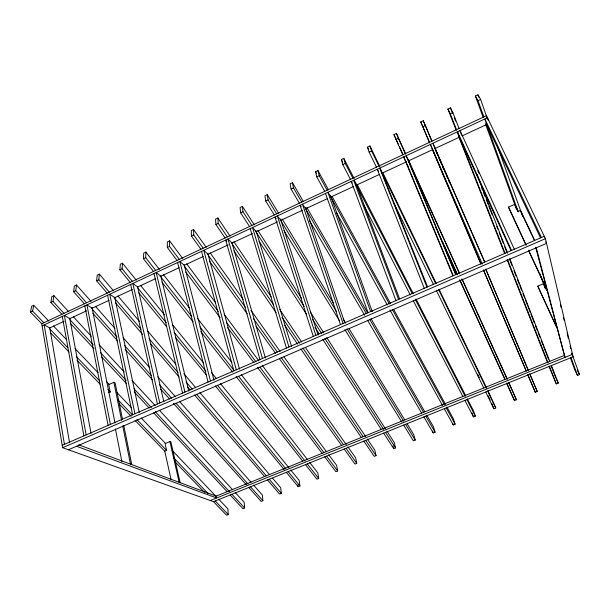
<?xml version="1.0" encoding="UTF-8"?>
<svg xmlns="http://www.w3.org/2000/svg" width="610" height="610" viewBox="0 0 610 610"><rect width="100%" height="100%" fill="white"/><g stroke="black" fill="none" stroke-linecap="round" stroke-linejoin="round"><path stroke-width="0.91" d="M179.287 259.387L169.557 246.394L169.595 240.881L167.361 241.941L167.308 247.454L177.06 260.432M155.68 270.428L145.683 257.672L145.912 252.105L143.701 253.15L143.457 258.724L153.476 271.458M132.355 281.347L122.091 268.812L122.503 263.192L120.323 264.221L119.888 269.849L130.182 282.361M109.297 292.129L98.782 279.822L99.377 274.142L97.226 275.163L96.609 280.844L107.154 293.135M86.521 302.789L75.747 290.695L76.524 284.969L74.397 285.976L73.604 291.71L84.401 303.78M64.004 313.319L52.994 301.447L53.939 295.667L51.842 296.666L50.874 302.446L61.907 314.302M218.715 499.201L227.896 508.832L228.224 514.52L226.531 515.191L213.5 501.687L62.617 447.694L41.754 323.727L30.5 312.068L32.597 311.077L33.703 305.252L48.792 321.073M30.5 312.068L31.621 306.243L33.703 305.252M206.249 247.385L193.576 229.528L191.311 230.595L191.456 236.055L200.926 249.261M230.123 236.184L217.846 218.029L215.559 219.112L215.894 224.51L225.082 237.961M254.248 224.793L242.414 206.393L240.096 207.492L240.645 212.821L249.536 226.523M278.701 213.317L267.287 194.613L264.946 195.719L265.701 200.987L274.294 214.941M303.429 201.643L292.472 182.68L290.101 183.808L291.077 189.001L299.358 203.214M324.733 191.342L316.773 176.869L315.576 171.738L317.978 170.602L328.462 189.817M350.43 179.325L342.789 164.578L341.371 159.523L343.804 158.371L354.242 178.692M376.446 167.155L369.149 152.134L367.487 147.147L369.957 145.981L379.893 166.576M402.798 154.826L393.946 134.619L396.447 133.43L405.833 154.238M429.661 142.984L420.747 121.924L423.279 120.727L432.002 141.162M456.25 130.342L447.892 109.06L450.454 107.848L452.872 112.591L459.071 128.504M483.196 117.539L475.388 96.037L477.988 94.809L480.657 99.468L487.413 118.881M50.874 302.446L52.994 301.447M73.604 291.71L75.747 290.695M96.609 280.844L98.782 279.822M119.888 269.849L122.091 268.812M143.457 258.724L145.683 257.672M167.308 247.454L169.557 246.394M191.456 236.055L193.736 234.972L193.576 229.528M215.894 224.51L218.205 223.42L217.846 218.029M240.645 212.821L242.978 211.716L242.414 206.393M265.701 200.987L268.065 199.867L267.287 194.613M291.077 189.001L293.471 187.872L292.472 182.68M316.773 176.869L319.198 175.726L317.978 170.602M342.789 164.578L345.245 163.419L343.804 158.371M369.149 152.134L371.635 150.96L369.957 145.981M395.844 139.522L398.361 138.333L396.447 133.43M429.486 142.344L422.882 126.75L425.437 125.546M456.516 129.694L450.279 113.811L452.872 112.591M483.898 116.884L478.042 100.703L480.657 99.468M41.754 323.727L486.483 115.671L545.432 238.693L573.095 356.804L579.5 374.639L577.502 375.432L574.872 370.156L570.319 357.612M42.113 325.839L487.481 117.753L488.175 120.155M49.441 328.111L64.119 321.272M69.304 318.855L86.582 310.81M91.759 308.393L109.037 300.349M114.222 297.939L132.362 289.491M137.54 287.074L155.68 278.625M160.003 276.62L179.004 267.767M184.189 265.35L203.191 256.505M207.507 254.492L228.239 244.839M231.693 243.23L252.426 233.569M255.88 231.96L277.474 221.903M280.066 220.698L302.522 210.237M305.114 209.032L327.57 198.57M330.162 197.365L353.487 186.507M356.08 185.295L379.397 174.437M381.99 173.232L406.176 161.963M408.769 160.758L432.955 149.496M434.678 148.688L459.726 137.021M462.319 135.816L486.505 124.554M122.48 419.131L115.122 382.935L113.879 382.295L108.717 384.582L110.135 391.719L108.199 392.573M526.041 245.197L508.481 207.08L514.771 204.289L518.111 211.388L520.482 210.336L534.673 240.386M62.212 445.285L544.272 236.276L544.638 237.839M62.617 447.694L545.432 238.693M68.396 449.768L546.522 243.367L545.759 241.766M180.163 482.678L170.952 442.052L169.923 441.587L165.074 443.638L166.583 450.416L164.761 451.186L135.077 420.427M556.838 327.822L537.761 286.128L543.579 283.673L546.743 290.467M216.009 496.182L564.593 355.348M210.275 500.536L572.523 354.364L571.944 353.114M213.5 501.687L573.095 356.804L572.523 355.569M235.178 492.506L244.206 502.312L244.633 507.985L242.925 508.664L230.176 494.969M253.539 485.087L262.361 495.061L262.895 500.711L261.171 501.397L248.735 487.489M272.655 478.293L280.676 487.741L281.324 493.376L279.586 494.062L267.47 479.94M286.38 472.323L298.168 486.666L299.922 485.964L299.159 480.352L290.741 470.013M309.621 462.38L317.81 472.895L318.694 478.492L316.925 479.193L305.465 464.629M328.676 454.686L336.636 465.369L337.643 470.95L335.858 471.66L324.741 456.867M347.913 446.909L355.63 457.782L356.758 463.333L354.959 464.05L344.192 449.029M367.334 439.063L374.807 450.119L376.065 455.647L374.243 456.371L363.827 441.121M383.652 433.13L393.709 448.625L395.547 447.892L394.159 442.38L386.961 431.178M407.244 423.996L413.702 434.572L415.212 440.062L413.359 440.794L403.675 425.063M423.889 416.92L433.191 432.894L435.067 432.154L433.42 426.687L426.756 415.151M444.293 408.7L453.222 424.926L455.106 424.171L453.329 418.734L446.947 407.038M464.904 400.396L473.436 416.874L475.342 416.111L473.429 410.705L467.336 398.849M485.72 392.009L493.848 408.746L495.77 407.976L487.924 390.575M506.735 383.545L514.459 400.541L516.403 399.763L508.725 382.264M527.734 374.631L535.267 392.253L537.227 391.467L529.96 374.182M548.924 366.168L556.282 383.881L558.264 383.095L551.417 365.535M76.532 446.253L216.626 497.974L216.176 496.121L78.789 444.858M49.768 327.951L44.187 324.871L64.439 444.316M69.814 318.618L64.393 315.431L86.147 434.907M92.179 308.202L86.933 304.901L110.379 424.4M114.802 297.665L109.747 294.241L134.924 413.755M137.692 287.005L132.827 283.459L159.774 402.981M160.857 276.216L156.183 272.54L184.952 392.062M184.296 265.297L179.828 261.499L210.45 381.006M208.018 254.248L203.755 250.321L236.283 369.812M226.851 241.225L225.692 240.065L259.982 359.534M232.029 243.07L227.972 238.998L262.452 358.466M50.554 332.846L69.044 352.008M76.967 360.22L100.078 384.163M119.225 404.003L131.112 416.317M174.696 461.48L204.403 492.262M32.597 311.077L43.828 322.759M49.982 329.156L67.771 347.662M76.341 356.568L99.407 380.556M107.978 389.462L110.608 392.207M117.86 399.748L132.355 414.823M136.968 419.619L166.629 450.462M173.88 458.003L208.147 493.642M215.216 500.993L228.224 514.52M53.383 325.885L66.505 339.64M75.038 348.584L97.996 372.657M106.529 381.593L109.152 384.346M117.021 392.596L131.455 407.732M141.299 418.048L165.569 443.493M172.134 450.371L216.092 496.449M70.554 323.582L93.932 348.684M101.725 357.056L126.407 383.553M134.208 391.925L149.145 407.968M153.689 412.848L227.088 491.652M70.036 319.815L93.277 344.871M100.383 352.519L126.209 380.35M133.956 388.7L151.387 407.488M155.26 411.666L229.474 491.652M231.907 494.268L244.633 507.985M53.939 295.667L68.778 311.779M73.291 316.681L91.347 336.293M99.087 344.703L124.242 372.024M131.981 380.426L155.199 405.642M159.713 410.545L232.601 489.7M256.33 231.754L252.487 227.545L288.965 346.968M92.842 313.22L117.585 340.876M125.195 349.385L152.477 379.877M160.72 389.096L169.603 399.024M173.408 403.279L246.356 484.836M92.415 309.4L117.105 337.109M124.707 345.634L151.295 375.478M159.523 384.712L171.555 398.208M175.985 403.187L248.11 484.126M250.481 486.788L262.895 500.711M76.524 284.969L91.012 301.348M95.427 306.334L114.954 328.409M123.144 337.673L149.602 367.578M157.792 376.835L175.428 396.782M179.836 401.761L251.015 482.236M115.397 302.743L142.626 334.471M150.67 343.842L179.134 377.01M187.804 387.106L190.274 389.996M194.605 395.044L264.534 476.524M115.061 298.869L140.994 329.209M149.023 338.603L178.044 372.558M186.073 381.944L192.249 389.172M196.572 394.228L266.318 475.815M269.231 479.231L281.324 493.376M99.377 274.142L113.559 290.856M117.875 295.941L139.461 321.371M147.475 330.811L175.84 364.231M183.862 373.678L195.574 387.48M199.889 392.565L269.574 474.664M276.185 218.487L274.973 217.046L313.288 336.423M280.928 220.294L277.306 215.948L315.827 335.325M138.821 292.876L166.56 326.602M175.604 337.604L206.348 374.998M215.391 385.993L284.123 469.586M137.967 288.202L166.24 322.728M174.064 332.282L205.951 371.215M217.381 385.177L285.915 468.861M288.164 471.606L299.922 485.964M122.503 263.192L136.327 280.181M140.529 285.35L164.563 314.897M172.378 324.497L203.618 362.904M211.434 372.512L216.237 378.421M220.446 383.591L288.942 467.794M161.909 282.178L193.126 321.851M200.789 331.588L232.593 372.008M236.131 376.507L302.69 461.099M161.147 277.413L191.715 316.422M199.943 326.922L234.026 370.438M238.731 376.439L305.084 461.122M307.265 463.905L318.694 478.492M145.912 252.105L159.355 269.376M163.45 274.637L189.176 307.676M197.365 318.191L231.861 362.5M241.217 374.517L307.287 459.376M301.203 206.813L300.067 205.318L340.479 324.634M305.831 208.704L302.438 204.213L343.049 323.521M185.829 272.098L220.172 317.772M227.606 327.669L253.935 362.691M257.367 367.258L322.042 453.283M184.609 266.501L218.296 311.504M226.859 322.949L255.979 361.852M259.982 367.189L323.879 452.559M326.556 456.135L337.643 470.95M169.595 240.881L182.665 258.449M186.645 263.794L215.62 302.735M224.137 314.188L258.8 360.762M262.208 365.344L326.403 451.629M209.444 261.133L247.195 313.776M256.078 326.167L275.506 353.259M279.395 358.68L341.577 445.384M193.736 234.972L203.183 248.209M208.345 255.453L245.304 307.211M253.577 318.801L277.291 352.016M281.149 357.422L343.43 444.659M346.022 448.297L356.758 463.333M210.114 252.822L243.184 299.403M250.901 310.269L280.112 351.421M283.97 356.85L346.259 444.583M233.859 250.809L276.162 312.755M284.733 325.298L297.581 344.116M300.791 348.821L361.303 437.416M331.039 196.961L327.883 192.325L370.636 311.558M218.205 223.42L227.362 236.893M232.379 244.267L273.501 304.764M282.041 317.33L299.662 343.262M302.873 347.974L363.171 436.684M365.68 440.374L376.065 455.647M233.859 241.712L271.236 296.971M279.776 309.606L301.668 341.966M305.404 347.494L365.733 436.699M259.059 241.194L306.677 314.546M314.966 327.311L319.106 333.685M322.728 339.267L381.212 429.371M242.978 211.716L251.846 225.441M256.696 232.951L304.184 306.456M312.442 319.243L321.729 333.624M324.825 338.413L383.606 429.409M385.528 432.376L395.547 447.892M257.847 230.389L301.569 298.389M310.315 311.985L323.689 332.785M326.777 337.589L385.421 428.784M352.191 183.015L351.215 181.422L395.959 300.577M283.986 230.679L339.412 320.692M344.902 329.613L401.822 422.059M268.065 199.867L276.635 213.851M281.317 221.491L336.567 311.687M347.021 328.752L403.713 421.289M405.558 424.308L415.212 440.062M356.56 185.074L353.64 180.285L398.597 299.434M282.178 219.013L333.296 302.796M343.224 319.068L345.702 323.132M349.179 328.828L404.765 419.932M354.311 180.59L355.287 182.192M309.628 220.843L364.673 315.301M367.54 320.227L421.624 413.046M293.471 187.872L301.721 202.108M306.235 209.893L366.343 313.593M369.683 319.358L423.553 412.291M425.788 416.157L435.067 432.154M306.761 207.408L367.708 312.93M371.04 318.702L424.85 411.849M475.388 96.037L478.042 100.703M336.407 212.57L387.213 304.924M389.958 309.918L442.586 405.597M378.619 171.707L377.27 169.244L424.263 288.309M319.198 175.726L327.128 190.221M331.466 198.151L389.378 304.024M392.573 309.857L444.515 404.819M446.223 407.922L455.106 424.171M315.576 171.738L316.491 173.408M332.107 196.496L390.438 303.437M393.625 309.285L445.582 404.529M382.401 173.034L379.733 168.093L426.939 287.15M380.236 168.482L427.541 286.746M341.371 159.523L342.675 162.054M363.804 205.158L410.248 294.851M413.321 300.776L462.83 396.393M345.245 163.419L352.854 178.189M357.01 186.263L412.223 293.502M415.265 299.418L465.224 396.454M466.848 399.611L475.342 416.111M357.285 184.617L413.397 293.852M416.012 298.93L465.598 395.463M447.892 109.06L450.279 113.811M577.235 370.117L579.5 374.639M393.763 202.794L433.336 284.229M436.257 290.23L483.745 387.952M367.487 147.147L368.737 149.717M477.668 374.22L479.33 377.651M488.061 395.646L490.143 399.931M382.79 172.584L436.18 283.299M439.078 289.308L486.681 388.006M371.635 150.96L378.901 166.004M382.874 174.224L435.753 283.711M438.643 289.704L486.132 388.013M487.68 391.224L495.77 407.976M406.1 162.001L403.66 156.915L452.955 275.865M541.444 237.504L484.889 118.965L486.536 124.539M485.934 123.289L540.536 237.877M408.57 160.849L406.153 155.748L455.67 274.691M521.207 212.349L534.558 240.63M517.715 211.014L514.771 204.289M556.129 378.551L558.264 383.095M508.481 207.08L526.133 244.976M528.542 250.138L546.598 288.896M528.847 251.213L546.857 289.895M545.386 287.935L543.579 283.673M537.761 286.128L556.625 327.021M514.329 249.261L460.024 130.586L461.64 135.229M477.752 170.648L478.934 173.24M511.538 250.466L457.462 131.775L459.383 137.189M458.438 135.115L511.028 250.634M393.946 134.619L398.666 145.005M399.451 146.736L402.989 154.528M443.089 242.818L443.874 244.557M444.659 246.287L457.241 273.981M459.993 280.043L504.805 378.726M506.773 383.057L514.459 400.541M407.381 164.913L408.563 167.514M435.685 227.194L436.859 229.787M437.652 231.518L457.302 274.767M459.658 279.952L504.866 379.428M408.57 160.308L459.429 273.021M462.166 279.09L507.162 378.802M398.361 138.333L405.284 153.659M409.066 162.039L459.536 273.814M461.884 279.014L507.245 379.489M508.717 382.744L516.403 399.763M420.747 121.924L422.882 126.75M537.227 391.467L529.732 373.877M484.797 262.064L432.917 143.251L435.075 148.504M434.877 148.062L484.637 262.041M482.304 264.084L430.393 144.425L432.574 149.671M433.092 150.861L480.939 263.901M483.532 270.032L526.194 370.811M527.963 374.99L535.267 392.253M432.635 149.999L480.932 264.069M483.532 270.215L526.255 371.124M435.593 149.694L444.08 169.885M444.812 171.639L445.925 174.269M446.657 176.031L447.77 178.661M448.502 180.415L449.616 183.053M485.781 269.079L528.573 370.872M423.279 120.727L431.75 140.872M434.694 147.879L438.011 155.763M438.742 157.517L439.848 160.14M440.588 161.894L441.693 164.525M442.433 166.271L443.531 168.901M485.895 269.635L528.252 370.369M407.709 158.775L455.899 274.492M405.917 161.558L407.915 166.37M408.639 168.116L421.327 198.715M422.051 200.469L446.337 259.044M447.069 260.79L452.864 274.782M459.917 138.371L505.042 253.333M507.474 259.524L548.085 362.996M549.396 366.351L556.282 383.881M458.689 136.548L504.676 253.577M507.116 259.776L547.528 362.622M450.454 107.848L452.529 113.163M454.252 117.585L455.632 121.123M481.534 187.506L482.563 190.16M483.257 191.929L484.98 196.359M486.368 199.897L488.091 204.319M488.785 206.088L492.232 214.941M496.723 226.447L497.76 229.101M499.14 232.646L500.871 237.069M501.557 238.838L503.288 243.26M504.668 246.806L506.391 251.228M509.502 259.197L511.92 265.388M513.986 270.703L516.06 276.01M517.44 279.548L519.171 283.978M519.857 285.747L521.588 290.169M522.968 293.715L524.692 298.137M525.385 299.906L530.22 312.297M530.906 314.066L534.36 322.919M535.397 325.572L537.471 330.887M538.157 332.656L539.888 337.078M541.268 340.616L542.991 345.046M543.685 346.815L548.52 359.206M551.28 366.29L555.771 377.796M476.951 174.391L507.665 253.226M509.731 258.541L549.762 361.288M491.805 403.355L493.848 408.746M355.775 182.992L399.558 298.839M487.1 125.721L518.241 211.746M543.54 281.637L546.789 290.596M571.051 357.628L577.502 375.432M485.796 124.707L516.678 209.81M539.758 273.41L545.287 288.637M477.988 94.809L478.957 97.493M497.691 146.873L522.732 216.603M330.582 195.696L372.275 311.664M325.481 193.446L368.036 312.686M457.34 132.019L458.163 134.345M472.079 413.008L473.436 416.874M305.396 207.438L344.719 322.576M452.719 423.37L453.222 424.926M280.516 219.028L318.123 335.103M255.941 230.488L291.58 346.602M250.176 228.628L286.464 348.051M432.65 431.079L433.191 432.894M231.899 242.62L265.373 357.925M207.896 253.806L239.501 369.103M201.498 251.373L233.843 370.865M535.633 247.225L564.99 357.399L536.282 247.79M184.182 264.854L213.973 380.167M177.601 262.536L208.048 382.051M393.023 445.864L393.709 448.625M160.75 275.766L188.757 391.063M153.987 273.57L182.581 393.092M560.361 304.565L561.017 307.326M563.404 317.467L564.052 320.235M567.094 333.136L568.398 338.664M570.136 346.038L570.785 348.806M571.852 353.312L572.233 354.951M137.593 286.555L163.861 401.853M169.923 441.587L179.134 482.296M130.654 284.473L157.433 403.995M164.761 451.186L171.082 479.605M114.71 297.215L139.286 412.497M107.596 295.248L132.606 414.762M123.8 425.627L131.729 464.606M113.879 382.295L121.611 420.427M122.74 426.009L130.471 464.141M92.087 307.753L115 422.989M115.42 428.99L121.908 461.678M84.813 305.892L108.092 425.383M69.731 318.168L91.027 433.382M62.289 316.415L83.89 435.883M49.692 327.501L69.555 442.685M297.916 484.79L298.168 486.666"/></g></svg>
